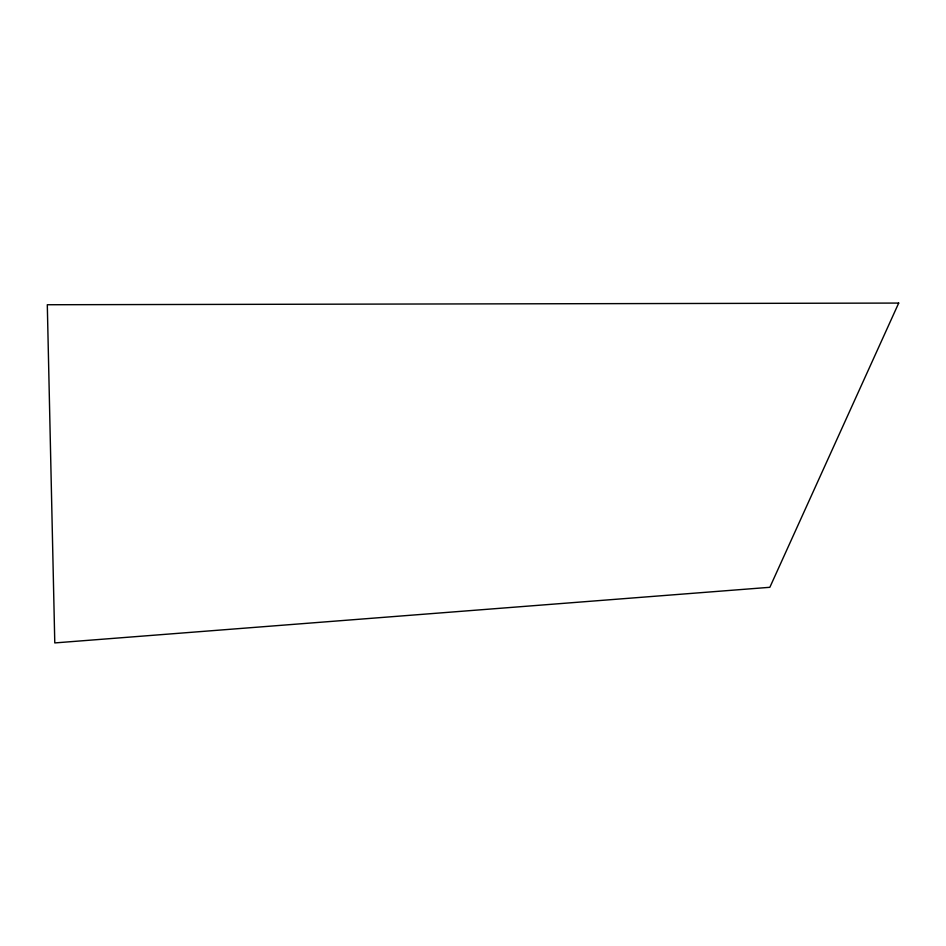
<?xml version="1.0" encoding="UTF-8"?>
<svg xmlns="http://www.w3.org/2000/svg" width="946" height="946" viewBox="0 0 946 946"><rect width="100%" height="100%" fill="white"/><g stroke="black" fill="none" stroke-linecap="round" stroke-linejoin="round"><path stroke-width="1.42" d="M898.7 303.075L769.855 587.3L54.785 642.925L47.3 304.742L898.7 303.075"/></g></svg>
